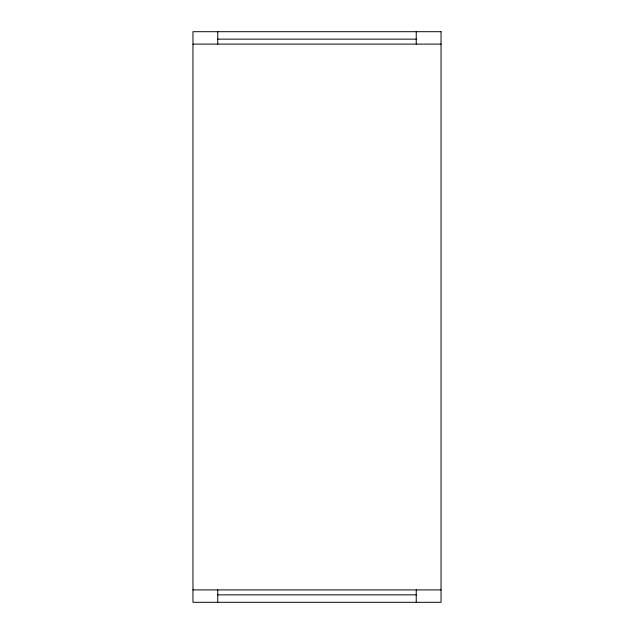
<?xml version="1.0" encoding="UTF-8"?>
<svg xmlns="http://www.w3.org/2000/svg" width="634" height="634" viewBox="0 0 634 634"><rect width="100%" height="100%" fill="white"/><g stroke="black" fill="none" stroke-linecap="round" stroke-linejoin="round"><path stroke-width="0.95" d="M217.763 39.142L416.237 39.142M192.958 44.103L441.042 44.103M192.958 589.897L441.042 589.897M217.763 594.858L416.237 594.858M416.237 31.7L416.237 44.103M416.237 589.897L416.237 602.3M217.763 31.7L217.763 44.103M217.763 589.897L217.763 602.3M441.042 31.7L192.958 31.7L192.958 602.3L441.042 602.3L441.042 31.7"/></g></svg>
